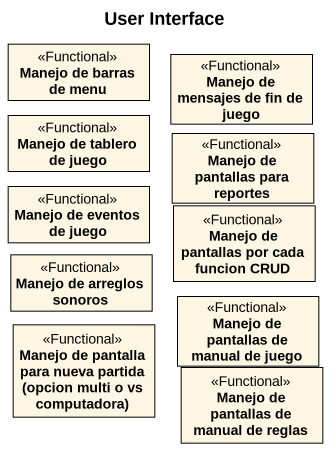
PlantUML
@startuml
title User Interface
hide circle
hide empty members
class "Manejo de barras de menu" as Manejo_de_barras_de_menu <<Functional>>
class "Manejo de mensajes de fin de juego" as Manejo_de_mensajes_de_fin <<Functional>>
class "Manejo de tablero de juego" as Manejo_de_tablero_de_juego <<Functional>>
class "Manejo de pantallas para reportes" as Manejo_de_pantallas_para <<Functional>>
class "Manejo de eventos de juego" as Manejo_de_eventos_de_juego <<Functional>>
class "Manejo de pantallas por cada funcion CRUD" as Manejo_de_pantallas_por <<Functional>>
class "Manejo de arreglos sonoros" as Manejo_de_arreglos_sonoros <<Functional>>
class "Manejo de pantalla para nueva partida (opcion multi o vs computadora)" as Manejo_de_pantalla_para <<Functional>>
class "Manejo de pantallas de manual de juego" as Manejo_de_pantallas_de <<Functional>>
class "Manejo de pantallas de manual de reglas" as Manejo_de_pantallas_de_2 <<Functional>>
@enduml
